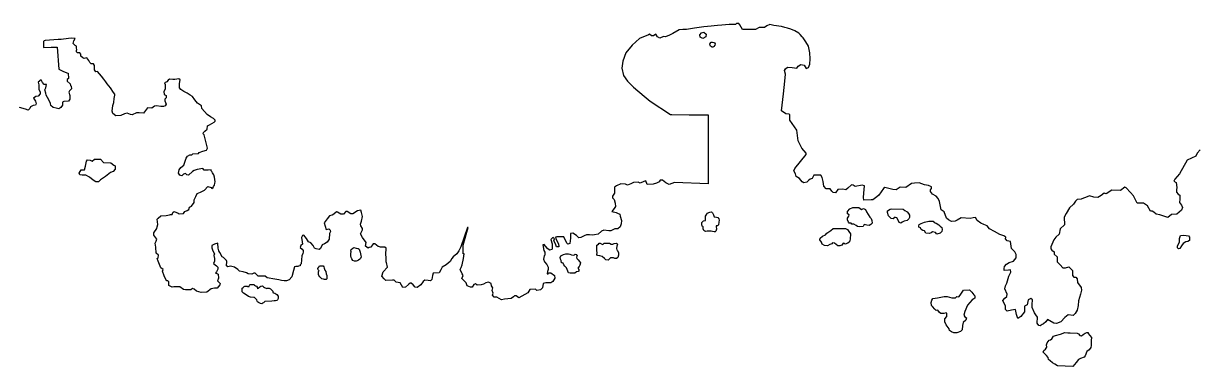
# Model space of a CAD drawing. Header units: inches. Extents: x -62624 to 51363, y -122611 to -15713.
# Drawn here: x -17613 to -15520, y -96116 to -95504 of the extents above; entities that cross this region are included whole.
import ezdxf

# ---------------------------------------------------------------- set-up
doc = ezdxf.new("R2010")
doc.units = ezdxf.units.IN
doc.header["$MEASUREMENT"] = 0

msp = doc.modelspace()

# ---------------------------------------------------------------- linework, layer by layer
for points in [[(-15517.2, -95729.5), (-15522.4, -95735.2), (-15524.8, -95740.6), (-15540.5, -95747.7), (-15553.6, -95772.6), (-15562.3, -95781.7), (-15564.1, -95785.2), (-15560, -95787.9), (-15558.4, -95796.4), (-15559.4, -95800.8), (-15559.4, -95805.2), (-15556.3, -95808.3), (-15553.3, -95810.6), (-15553.2, -95817.4), (-15554.1, -95823.4), (-15550.4, -95828.3), (-15548.7, -95832.2), (-15550.1, -95837), (-15558.7, -95844.4), (-15568.2, -95844.9), (-15574.9, -95850.1), (-15589, -95845.2), (-15595.6, -95844), (-15599.8, -95840.5), (-15602.3, -95839), (-15605.6, -95839), (-15611, -95829.4), (-15618.1, -95824.9), (-15629.2, -95824.9), (-15631.4, -95819.9), (-15635.8, -95811.7), (-15641.4, -95805.9), (-15648.6, -95797.5), (-15651.2, -95795.9), (-15659.2, -95802.2), (-15674.4, -95801.4), (-15684.8, -95807.7), (-15688.1, -95807), (-15693.2, -95810.9), (-15699.4, -95814.4), (-15706.3, -95813.8), (-15714.5, -95811.3), (-15721.2, -95814.3), (-15725.1, -95815.7), (-15728.8, -95817.5), (-15736.3, -95818.1), (-15739.1, -95821.1), (-15742.9, -95826.7), (-15750.1, -95833.2), (-15755.9, -95842.9), (-15759.3, -95849.7), (-15758.8, -95863.5), (-15766.2, -95870.5), (-15768.4, -95879.7), (-15774.1, -95885.1), (-15777.7, -95890), (-15782.9, -95902.4), (-15783.1, -95906.2), (-15781.1, -95908.3), (-15777.3, -95911.5), (-15777.1, -95915.8), (-15771.8, -95920.6), (-15772.1, -95929.1), (-15766.6, -95934.9), (-15761.9, -95939.9), (-15757, -95940), (-15751.3, -95938.5), (-15744.5, -95944.9), (-15744.3, -95953.7), (-15741.9, -95956.5), (-15738.4, -95957), (-15736.4, -95959.6), (-15735.7, -95966.4), (-15728.9, -95975), (-15728.5, -95979.9), (-15730.2, -95987.1), (-15733.9, -95998.9), (-15734.5, -96007.1), (-15736, -96015.4), (-15739.7, -96021.4), (-15743.5, -96024.9), (-15752.3, -96024), (-15757.9, -96028.6), (-15765.4, -96036.3), (-15773.3, -96039.3), (-15777.9, -96038.7), (-15789, -96032.5), (-15792.3, -96036.2), (-15796.1, -96040), (-15798.6, -96041.2), (-15802.3, -96043.7), (-15804.2, -96042.7), (-15807.3, -96038.6), (-15807.1, -96028.1), (-15810.1, -96024), (-15812.2, -96020.2), (-15816.3, -96011), (-15816.6, -96005.5), (-15816, -95997), (-15819, -95995), (-15823.5, -95997.4), (-15825.5, -96006.3), (-15829.9, -96008.3), (-15830, -96013.4), (-15830, -96018.5), (-15836.6, -96026.9), (-15841.8, -96030.4), (-15844.4, -96023.6), (-15845.9, -96014.7), (-15853.4, -96015.6), (-15861.1, -96017.5), (-15863.6, -96014.7), (-15863.9, -96008.2), (-15868.9, -95998.2), (-15865.3, -95994.1), (-15861.4, -95991.5), (-15860.9, -95987.1), (-15865.3, -95977.3), (-15863.9, -95972), (-15861.7, -95967.3), (-15857.8, -95954.9), (-15854.2, -95947.5), (-15855.1, -95943.4), (-15858.8, -95944), (-15866, -95944.7), (-15866.3, -95941), (-15865.6, -95937.9), (-15861.8, -95933.8), (-15857.2, -95930.5), (-15849.6, -95927.9), (-15844.9, -95922.3), (-15844.7, -95916.4), (-15847.3, -95911.4), (-15853.2, -95905.7), (-15855, -95892.9), (-15861.1, -95891.6), (-15863.7, -95888.5), (-15863.4, -95885.1), (-15866.6, -95883.2), (-15873.9, -95880.7), (-15883.2, -95875.5), (-15892.6, -95870.4), (-15896.5, -95865.1), (-15902.3, -95862.6), (-15907.6, -95860.4), (-15914.4, -95855.4), (-15917.6, -95850.4), (-15921.3, -95851), (-15926.9, -95852.3), (-15943, -95850.6), (-15950, -95854.7), (-15953.5, -95856.6), (-15960, -95857.1), (-15965.6, -95854.6), (-15969.1, -95851.6), (-15973.2, -95840.1), (-15978.2, -95836.6), (-15981.5, -95821.4), (-15984, -95816.4), (-15987.2, -95812.1), (-15993.7, -95808.3), (-15997.4, -95804), (-15997.2, -95800.7), (-15995.6, -95798.3), (-15995.9, -95795.3), (-16001, -95793), (-16008.3, -95791.9), (-16017.4, -95788.5), (-16026.1, -95788.9), (-16031.5, -95789.7), (-16041.7, -95796.4), (-16051.8, -95796.2), (-16058.7, -95801), (-16064.8, -95800.1), (-16079.1, -95796.8), (-16081.1, -95798.2), (-16089.5, -95810.3), (-16093, -95813.2), (-16100, -95818.8), (-16103.4, -95818.6), (-16116.3, -95819.2), (-16116.8, -95814.7), (-16116.1, -95807), (-16115.2, -95794), (-16119.5, -95792.7), (-16131.7, -95795), (-16135.2, -95792.4), (-16138.2, -95792.2), (-16144.8, -95798.1), (-16148.5, -95800.7), (-16153.4, -95799.6), (-16162.4, -95800), (-16166.5, -95806.1), (-16170.7, -95805.9), (-16173.2, -95803.2), (-16176.2, -95799.2), (-16183.6, -95799.1), (-16187.5, -95794.3), (-16188.5, -95786.1), (-16190.2, -95778.9), (-16192.8, -95774.9), (-16205.4, -95774.8), (-16208.5, -95780.5), (-16212.1, -95781.7), (-16214.3, -95783.8), (-16217.8, -95786.9), (-16222.9, -95788.6), (-16226.1, -95786.6), (-16231.1, -95780.7), (-16237, -95776.8), (-16237.9, -95772.3), (-16241, -95766.7), (-16239.4, -95762.7), (-16219, -95737.9), (-16219, -95735.4), (-16226.5, -95726.7), (-16229.6, -95720.4), (-16233.4, -95713.5), (-16235.9, -95694.1), (-16248.3, -95676.6), (-16248.3, -95667.3), (-16249.5, -95666), (-16255.2, -95665.4), (-16263.2, -95660.1), (-16259.5, -95629.7), (-16256.8, -95607), (-16255.6, -95594.4), (-16257.5, -95587.9), (-16256, -95584.8), (-16252.4, -95582.2), (-16244.2, -95582.8), (-16235.6, -95583.5), (-16233.1, -95580.4), (-16228.2, -95577.3), (-16222.8, -95578.1), (-16218.8, -95584.2), (-16215, -95582.3), (-16212.7, -95576.6), (-16211.9, -95567.3), (-16212.5, -95556.1), (-16213.7, -95550.3), (-16215, -95544.2), (-16219.5, -95536.5), (-16224.3, -95529.8), (-16226, -95528.1), (-16229.8, -95523.9), (-16231.9, -95521.5), (-16239, -95517.3), (-16246.4, -95514.4), (-16252.4, -95512.5), (-16256.7, -95510.9), (-16262.9, -95509.4), (-16276.3, -95507.4), (-16283.6, -95506), (-16288.9, -95508.4), (-16293, -95511.1), (-16302.8, -95511.1), (-16309.2, -95514.7), (-16332.3, -95514.6), (-16334.9, -95510.3), (-16337.3, -95506.5), (-16339.2, -95504), (-16343, -95504), (-16344.8, -95505.8), (-16346.4, -95505.6), (-16356.4, -95505.9), (-16369.2, -95506.9), (-16377.2, -95507.5), (-16382.6, -95508.2), (-16388.3, -95508.7), (-16401.5, -95509.9), (-16417.9, -95512.4), (-16432.1, -95515), (-16437.6, -95514.6), (-16438.9, -95514.5), (-16445.5, -95515.5), (-16456.4, -95521.9), (-16462.4, -95525), (-16469.5, -95527.9), (-16473, -95527.1), (-16479.5, -95530), (-16483.9, -95528), (-16487, -95522.8), (-16490.7, -95525.8), (-16494.4, -95526), (-16497.9, -95523.2), (-16500.1, -95524), (-16516.1, -95530.8), (-16528.7, -95542.7), (-16540.4, -95556.5), (-16545.6, -95571), (-16547.6, -95583.9), (-16544.5, -95596.6), (-16537.5, -95607.1), (-16526.8, -95617.7), (-16507.8, -95633.8), (-16496.9, -95642.8), (-16460.4, -95666.6), (-16458.1, -95666.7), (-16427.7, -95666.9), (-16393.5, -95667.1), (-16393.4, -95790.1), (-16453.5, -95787.6), (-16458.2, -95789.5), (-16463.1, -95791.4), (-16469.2, -95788.1), (-16475.1, -95783.4), (-16479.1, -95783.9), (-16480.7, -95786.4), (-16485.5, -95788.9), (-16491.6, -95790.5), (-16502, -95791.2), (-16504.7, -95785), (-16508.3, -95786.1), (-16515, -95788.8), (-16518, -95787.4), (-16526.3, -95788), (-16531.5, -95789.9), (-16537, -95792.5), (-16541.1, -95790.7), (-16549.3, -95790.4), (-16557, -95793.8), (-16560.4, -95796.3), (-16560.4, -95806.7), (-16564.2, -95812), (-16564.3, -95815.4), (-16561.1, -95818.1), (-16559.2, -95824.9), (-16558.5, -95830.7), (-16560.9, -95834.4), (-16565, -95839.8), (-16557.2, -95841.1), (-16555.1, -95842.4), (-16551.2, -95844.3), (-16550.2, -95847.9), (-16547.9, -95855.5), (-16548.7, -95861.5), (-16550.5, -95866.8), (-16554.3, -95870.2), (-16559.7, -95870.2), (-16567, -95873.8), (-16570.3, -95873.8), (-16579.5, -95873), (-16583.5, -95874.8), (-16589.8, -95880.1), (-16595.8, -95881.4), (-16600.2, -95881.7), (-16605.1, -95881), (-16610.2, -95880.9), (-16614.5, -95883.1), (-16620.6, -95885.7), (-16623.9, -95886.6), (-16628.2, -95882.6), (-16634.5, -95877.9), (-16638.6, -95878.9), (-16639.1, -95887.2), (-16640.2, -95896.6), (-16643.3, -95897.6), (-16645.3, -95896.2), (-16650.6, -95884.9), (-16663.2, -95884.5), (-16665.5, -95885.3), (-16664.3, -95889.3), (-16660.1, -95897.2), (-16659.6, -95902.3), (-16663.7, -95902.6), (-16665.5, -95897.1), (-16668.3, -95892), (-16667.6, -95888.1), (-16670.5, -95886.2), (-16672.2, -95888), (-16673.7, -95889.7), (-16671.2, -95897.1), (-16671.3, -95905.9), (-16672.2, -95907.6), (-16676.4, -95908.3), (-16679.8, -95905.4), (-16683.5, -95901.5), (-16685.8, -95898.7), (-16688.3, -95899), (-16686.5, -95909.2), (-16684.7, -95912.3), (-16684.7, -95917.6), (-16686, -95918.7), (-16687, -95924.4), (-16684.9, -95929.5), (-16681.1, -95934.3), (-16678.9, -95938.8), (-16678.5, -95942.9), (-16679.6, -95946.5), (-16680.3, -95951), (-16678.8, -95951), (-16677.8, -95948.9), (-16673.8, -95949), (-16667.5, -95954), (-16666.8, -95958.5), (-16670.1, -95964.3), (-16673.6, -95967.1), (-16682.8, -95967.1), (-16687.8, -95967.8), (-16688.5, -95975.8), (-16692.1, -95979.1), (-16698.9, -95980.5), (-16701.4, -95978), (-16711.1, -95978.9), (-16714.8, -95984.4), (-16731.1, -95993.3), (-16735.9, -95990), (-16738.4, -95990.1), (-16740.2, -95991.6), (-16744.8, -95994.7), (-16756.3, -95995.9), (-16762, -95997.4), (-16770.1, -95992.4), (-16774.9, -95992.3), (-16778, -95988.8), (-16776.7, -95985.1), (-16778.6, -95980.5), (-16777.1, -95976), (-16779.6, -95972.1), (-16780.3, -95968), (-16785, -95965.4), (-16789.4, -95966.7), (-16794, -95969.2), (-16797.7, -95970.1), (-16804.9, -95970.7), (-16808.2, -95968.7), (-16811, -95969.5), (-16813.9, -95974.6), (-16816.9, -95974.5), (-16822.7, -95971.9), (-16824.9, -95966.8), (-16832.2, -95959.3), (-16830.1, -95953.9), (-16831.6, -95950.6), (-16835.6, -95943.2), (-16833.6, -95939.4), (-16832, -95934.6), (-16829.4, -95923.4), (-16828.4, -95915.3), (-16829.8, -95915.1), (-16829.8, -95899.6), (-16821.4, -95868.3), (-16822.3, -95868.2), (-16834.4, -95902.4), (-16837.8, -95909.6), (-16841.3, -95914.9), (-16847.9, -95920.2), (-16850, -95923.1), (-16853.4, -95928.6), (-16860.1, -95934.8), (-16867.3, -95938.9), (-16870.1, -95943.9), (-16872.9, -95948.9), (-16883.6, -95949.5), (-16884.9, -95953.6), (-16885.6, -95960.6), (-16888.1, -95963), (-16892.5, -95962.7), (-16898.4, -95962.2), (-16901.1, -95964.4), (-16905.3, -95970.2), (-16911.9, -95975.4), (-16915.3, -95974.4), (-16919.3, -95970.4), (-16922.8, -95967.3), (-16924.4, -95967.3), (-16927.5, -95969.6), (-16932.8, -95974.3), (-16937.4, -95974.9), (-16939.8, -95970.9), (-16942.1, -95966.7), (-16949.7, -95965.9), (-16953, -95962.3), (-16955.8, -95962.1), (-16968.1, -95962.6), (-16970.6, -95959.9), (-16975.1, -95954.7), (-16972.8, -95946.9), (-16965.1, -95939), (-16966.5, -95930.3), (-16967.5, -95930), (-16967, -95921.6), (-16967.8, -95916.5), (-16967.4, -95904.9), (-16969.6, -95903.4), (-16977.4, -95903.1), (-16981, -95901.9), (-16981.2, -95901.9), (-16987.5, -95897.1), (-16990.1, -95897.3), (-16994.5, -95903), (-16997.6, -95903.9), (-16999.4, -95904.7), (-17003.9, -95901.5), (-17003.1, -95894.7), (-17009.6, -95886), (-17012.9, -95879.3), (-17009.4, -95872.4), (-17009.6, -95869.6), (-17012.6, -95865.2), (-17012.8, -95862.1), (-17011, -95856.8), (-17009.2, -95848.5), (-17011.4, -95841.3), (-17012.5, -95837.1), (-17018.4, -95838.2), (-17026.6, -95843.5), (-17030.3, -95843.7), (-17036.9, -95839.4), (-17039.1, -95839.7), (-17043.2, -95844.3), (-17048.1, -95844.1), (-17053.9, -95840.5), (-17056, -95840), (-17060.4, -95844.5), (-17063.3, -95845.9), (-17067.9, -95847.1), (-17072.2, -95852.9), (-17077.8, -95859.8), (-17074.4, -95871.7), (-17069.6, -95870.7), (-17067.2, -95872.8), (-17066.2, -95875.4), (-17068.4, -95878.9), (-17068.8, -95888.6), (-17072.6, -95894.1), (-17077, -95897), (-17081.1, -95899.1), (-17084.1, -95905.3), (-17086.5, -95907.3), (-17091.8, -95905.9), (-17095.1, -95904.8), (-17097.3, -95900.3), (-17101.7, -95895.6), (-17105.7, -95893.7), (-17109.2, -95887.5), (-17114.2, -95881.8), (-17116.3, -95882.5), (-17118.1, -95885.8), (-17116.9, -95893.4), (-17116.2, -95898), (-17119.5, -95900), (-17120.3, -95903.7), (-17116.6, -95906.8), (-17114.8, -95909), (-17114.8, -95911.9), (-17115.7, -95914.7), (-17117.6, -95918.5), (-17118.5, -95932.9), (-17120.2, -95934.5), (-17120.7, -95936.5), (-17123.3, -95937), (-17124.4, -95937.8), (-17128.2, -95937.8), (-17130.7, -95938.2), (-17132.5, -95944.9), (-17135.2, -95956.3), (-17140.3, -95961.3), (-17144.6, -95963.1), (-17148.8, -95963), (-17153.4, -95962.5), (-17158.4, -95961.2), (-17165.6, -95960.4), (-17179.2, -95958), (-17182.6, -95955.1), (-17192.9, -95955.2), (-17195, -95954.7), (-17200.8, -95949.8), (-17203.1, -95949.4), (-17206.6, -95951.5), (-17213, -95950.7), (-17216.2, -95949), (-17222, -95947.3), (-17228.5, -95945.9), (-17231.5, -95943.2), (-17237.4, -95939.1), (-17244.6, -95937), (-17249.4, -95938.2), (-17251.4, -95936.2), (-17250.8, -95928.8), (-17251.5, -95926.9), (-17256.8, -95921.8), (-17259.2, -95920.6), (-17263.6, -95912.6), (-17265.1, -95909.7), (-17266.7, -95904.9), (-17267.1, -95896.2), (-17273.2, -95897.9), (-17278.1, -95900.1), (-17278.1, -95904.1), (-17276.6, -95907.7), (-17275.2, -95910.8), (-17273, -95915.2), (-17274.5, -95918.1), (-17273.1, -95923.4), (-17273.2, -95927.9), (-17274.7, -95932.4), (-17269.5, -95936.2), (-17266.9, -95939), (-17267, -95942.6), (-17269.3, -95947.3), (-17271.3, -95949.7), (-17268.9, -95950), (-17266.7, -95951.5), (-17265.9, -95958.7), (-17268, -95963.3), (-17262.9, -95967.9), (-17263.4, -95970.3), (-17268.3, -95976.6), (-17273.1, -95976.1), (-17278.9, -95977.8), (-17286.6, -95983.3), (-17297, -95984), (-17305, -95981.8), (-17309.2, -95977.9), (-17312.3, -95977.1), (-17315.4, -95979.4), (-17324.6, -95979.3), (-17328.1, -95978.5), (-17334.9, -95973.9), (-17339.2, -95974.1), (-17345.3, -95973.9), (-17348.5, -95974.3), (-17354.7, -95971.7), (-17354.5, -95965.1), (-17356.2, -95963.5), (-17357.9, -95963.1), (-17359.8, -95960.9), (-17362.6, -95954.5), (-17365.6, -95946.1), (-17364.7, -95942.9), (-17368.9, -95940.1), (-17373.7, -95928.4), (-17374.9, -95923.4), (-17373.5, -95922.3), (-17373, -95917.7), (-17376.9, -95913.9), (-17377.7, -95903.4), (-17378.9, -95896.3), (-17377.1, -95892.3), (-17376, -95888.7), (-17381.2, -95881.7), (-17381, -95877.8), (-17376, -95870.1), (-17375.1, -95866.7), (-17373.9, -95862.9), (-17374.9, -95853), (-17373.3, -95851.3), (-17368.5, -95847.5), (-17359, -95846.6), (-17353.4, -95845.2), (-17351.2, -95845), (-17348.6, -95845), (-17347.4, -95841.5), (-17345.1, -95839.6), (-17341.8, -95840.8), (-17337.9, -95842.2), (-17336, -95843.5), (-17328.1, -95842.8), (-17325.7, -95839.3), (-17321.5, -95837.8), (-17318.8, -95835.8), (-17317.6, -95831.8), (-17314.1, -95830.3), (-17309.3, -95823.4), (-17309, -95818.9), (-17306.1, -95813), (-17303.8, -95807.6), (-17297.8, -95805.1), (-17291.1, -95801.6), (-17284.7, -95795.2), (-17279.2, -95796.7), (-17277.9, -95798.6), (-17275.5, -95796.6), (-17274.6, -95795.1), (-17273.1, -95792.8), (-17272.3, -95789.1), (-17271.8, -95786.4), (-17273.2, -95778.1), (-17274.2, -95774.1), (-17276.7, -95770.4), (-17277.7, -95768.3), (-17278.7, -95767), (-17279.2, -95765.3), (-17284.1, -95766), (-17291.7, -95765.9), (-17293.6, -95762.7), (-17303.8, -95764.3), (-17309.4, -95766.4), (-17312.1, -95768.3), (-17319.1, -95774.5), (-17322.3, -95773.8), (-17324.7, -95771.9), (-17328.3, -95772.9), (-17331, -95775.9), (-17334.8, -95774.6), (-17337.4, -95771.3), (-17336, -95765.2), (-17332.8, -95761.1), (-17327.5, -95756.7), (-17323.3, -95744.5), (-17321, -95740.9), (-17317.1, -95738.4), (-17313.6, -95738.5), (-17311.6, -95736.5), (-17301.6, -95735.9), (-17300.2, -95734.3), (-17294, -95732), (-17287.5, -95729.8), (-17285.7, -95726.4), (-17291.4, -95702.9), (-17293.4, -95701), (-17292.8, -95698.6), (-17290.2, -95695.9), (-17286.1, -95692.7), (-17285.4, -95686.9), (-17281.9, -95684.8), (-17273.4, -95680.4), (-17271.7, -95678.5), (-17271.6, -95676.3), (-17274.6, -95673.7), (-17280, -95670.5), (-17286.3, -95666.2), (-17295.8, -95656), (-17296.5, -95650.8), (-17303.4, -95646), (-17307.8, -95640), (-17312.1, -95634.2), (-17316.3, -95631.8), (-17321.5, -95628.2), (-17327.6, -95625.1), (-17333.1, -95621.9), (-17335.3, -95618.9), (-17335.4, -95611), (-17334.3, -95604.4), (-17336.5, -95602.7), (-17344, -95604.1), (-17347.1, -95603.7), (-17353.1, -95603.5), (-17355.6, -95605.2), (-17357.8, -95608.4), (-17362.2, -95610.2), (-17361.2, -95613), (-17360.8, -95621.3), (-17363.3, -95625.2), (-17363, -95630.5), (-17359.4, -95632.8), (-17359.1, -95636.6), (-17361.6, -95639.1), (-17361.6, -95642.1), (-17359, -95648.1), (-17361.1, -95651), (-17363.7, -95651.9), (-17368.4, -95652), (-17376.5, -95650.8), (-17379.8, -95651.6), (-17384.5, -95655), (-17392.3, -95654.7), (-17399.6, -95664.1), (-17407.1, -95663.7), (-17412.1, -95663.3), (-17419.5, -95667), (-17422.5, -95666.6), (-17428.9, -95664.3), (-17433.6, -95665.2), (-17439.7, -95668.5), (-17448.9, -95668.8), (-17453.9, -95664.4), (-17455.1, -95660.6), (-17453.9, -95650.6), (-17452.6, -95645), (-17451.9, -95637.6), (-17450.8, -95632.2), (-17450.7, -95630), (-17453.2, -95626.9), (-17458.4, -95619), (-17464.3, -95611.5), (-17466.8, -95608.1), (-17470.2, -95603.6), (-17474.3, -95598.2), (-17481.2, -95589.8), (-17484.3, -95590), (-17486.8, -95586.8), (-17486.9, -95578.9), (-17488.8, -95575.9), (-17492.8, -95576.1), (-17495.3, -95573.9), (-17497.1, -95570.1), (-17500.7, -95565.3), (-17505.5, -95566.4), (-17507.6, -95565.2), (-17511, -95562.5), (-17511.3, -95558.5), (-17513.2, -95556.3), (-17517.1, -95556.2), (-17519.1, -95554.8), (-17519, -95552.1), (-17518.1, -95550.3), (-17519.2, -95548), (-17518.9, -95544.7), (-17521, -95543.3), (-17524.7, -95539.9), (-17523.6, -95535.1), (-17521, -95530.8), (-17528.6, -95530.5), (-17533.1, -95530.9), (-17546.1, -95532.3), (-17551.7, -95532.7), (-17559.1, -95533.3), (-17575, -95534.2), (-17576.7, -95534.9), (-17577.6, -95536.4), (-17577.5, -95540.3), (-17577.7, -95546.6), (-17564.3, -95546.1), (-17553.5, -95546), (-17550.4, -95585.3), (-17546.9, -95587.5), (-17543.3, -95588.9), (-17536.3, -95591.8), (-17533.5, -95592.7), (-17533.4, -95602.4), (-17535.7, -95604.2), (-17535.8, -95607), (-17530.2, -95611.5), (-17529.5, -95614.5), (-17528.3, -95616.1), (-17528.1, -95620.6), (-17531.3, -95623.9), (-17532.5, -95626.5), (-17530.7, -95632.4), (-17531, -95639.3), (-17533, -95642.4), (-17541.5, -95643), (-17543.9, -95644.7), (-17543.7, -95649.7), (-17546.9, -95654.1), (-17550.2, -95656.1), (-17555.3, -95655.4), (-17560.6, -95654.2), (-17564.6, -95650.5), (-17565.1, -95646.6), (-17568.4, -95640.3), (-17572.8, -95632), (-17573.8, -95628.1), (-17575.1, -95622.3), (-17573.7, -95618.7), (-17572.4, -95612.8), (-17576.5, -95612.6), (-17579.7, -95609.4), (-17581.8, -95604.4), (-17587, -95608.6), (-17586, -95613.5), (-17585.9, -95622), (-17583.7, -95625.9), (-17583.5, -95629.8), (-17587.1, -95634), (-17591.4, -95634.3), (-17595.3, -95637.5), (-17592, -95642.5), (-17590.8, -95647.3), (-17591.9, -95649.8), (-17596.2, -95650.3), (-17598.2, -95651.3), (-17600.9, -95653), (-17602.3, -95655.8), (-17605, -95658.7), (-17610, -95657.1), (-17620.2, -95653.9)], [(-16408.5, -95524.5), (-16405.5, -95520.5), (-16401.3, -95519.6), (-16397.4, -95522.9), (-16397.9, -95527.7), (-16403.3, -95530.7), (-16407.8, -95528.3), (-16408.5, -95524.5)], [(-16390.7, -95541.1), (-16389.1, -95538), (-16388, -95537.1), (-16386, -95537.2), (-16383.3, -95537.9), (-16382.2, -95538.8), (-16381.2, -95540.4), (-16381.8, -95542.7), (-16383.2, -95545), (-16384.2, -95545.5), (-16385.2, -95546.2), (-16386.7, -95546.4), (-16387.9, -95545.4), (-16389.5, -95544.2), (-16390.1, -95543.2), (-16390.7, -95541.1)], [(-17514.1, -95771.3), (-17510.8, -95765.3), (-17508.5, -95765.3), (-17504.9, -95765.3), (-17502.7, -95758.8), (-17501.1, -95749.8), (-17499.1, -95747.6), (-17494.4, -95748.1), (-17490.8, -95749.5), (-17487, -95746.2), (-17475.9, -95746), (-17470.8, -95752.3), (-17457.6, -95752.6), (-17452.2, -95756.9), (-17449.9, -95758.1), (-17450.2, -95764), (-17453.6, -95767.9), (-17458.3, -95770), (-17467.3, -95776.9), (-17476, -95783.1), (-17479.6, -95786.6), (-17484.6, -95786.6), (-17489.1, -95783.6), (-17495.5, -95778.4), (-17502.2, -95774.9), (-17508.8, -95774.9), (-17513, -95774), (-17514.1, -95771.3)], [(-16404.8, -95863.6), (-16404.7, -95859.3), (-16402, -95856), (-16398.4, -95855.3), (-16398.3, -95847.7), (-16395.7, -95844.5), (-16395.1, -95842.3), (-16390.8, -95840.6), (-16387.6, -95840.2), (-16386, -95842.1), (-16384.3, -95845.4), (-16383, -95848.9), (-16378.6, -95849.9), (-16376.5, -95850.5), (-16374.8, -95852.4), (-16374, -95855.1), (-16374.5, -95858.6), (-16374.9, -95863.3), (-16377, -95865.2), (-16379.4, -95865), (-16379.1, -95866.5), (-16378.6, -95871.2), (-16380.2, -95874.7), (-16381.3, -95875.6), (-16382.9, -95876), (-16385.6, -95875.4), (-16388.2, -95874.5), (-16395.5, -95874.4), (-16398, -95875), (-16399.8, -95874.6), (-16401.4, -95873.4), (-16402.3, -95870.6), (-16402.6, -95866.9), (-16404, -95865.7), (-16404.8, -95863.6)], [(-16145.3, -95851.5), (-16143, -95848.1), (-16142.5, -95845.6), (-16145.1, -95843.6), (-16145.1, -95839.4), (-16141.1, -95834.7), (-16135.6, -95832.1), (-16125.2, -95832.1), (-16120.3, -95835.8), (-16116.6, -95834.4), (-16113.2, -95836.1), (-16111.3, -95840.3), (-16105.8, -95849.9), (-16103, -95851.9), (-16101.9, -95855.5), (-16101.7, -95860.3), (-16104, -95862.8), (-16107, -95864.8), (-16110.7, -95864.2), (-16115.5, -95862.5), (-16116.2, -95863.9), (-16117.6, -95866.4), (-16124.8, -95866.7), (-16127.3, -95866.4), (-16130.1, -95864.5), (-16134, -95862.2), (-16137.5, -95861.9), (-16138.9, -95860.5), (-16142.3, -95860.5), (-16143.7, -95858.8), (-16145.1, -95854.6), (-16145.3, -95851.5)], [(-16074.3, -95841.6), (-16074, -95838.5), (-16069.6, -95835.6), (-16066.4, -95834.8), (-16046.2, -95835.3), (-16043, -95837.7), (-16039.3, -95840.2), (-16036.4, -95842.9), (-16034.9, -95846), (-16034.6, -95850.1), (-16035.9, -95852.6), (-16039.3, -95855.3), (-16044.2, -95856.5), (-16047.8, -95858.6), (-16050.2, -95860.2), (-16053.5, -95859), (-16055.1, -95854.8), (-16057.6, -95850.7), (-16060.1, -95850.3), (-16062, -95850.5), (-16063.9, -95852.6), (-16067.3, -95852.3), (-16069.3, -95850.3), (-16072.2, -95847.4), (-16074.3, -95841.6)], [(-16194.5, -95890.3), (-16194.2, -95887.4), (-16190.1, -95883.3), (-16184.8, -95881.3), (-16182, -95878.2), (-16175, -95873.2), (-16170.6, -95870.1), (-16148.7, -95869.8), (-16145.4, -95871.8), (-16142.7, -95875.2), (-16140.1, -95879.4), (-16140.6, -95889), (-16141.5, -95893.7), (-16145, -95896), (-16149.4, -95897.7), (-16151.5, -95896.5), (-16153.3, -95896.2), (-16155.2, -95899.6), (-16158.9, -95901), (-16162.8, -95900.7), (-16168.6, -95895.9), (-16171.8, -95895.4), (-16173.2, -95897.1), (-16176.9, -95898.5), (-16181.1, -95901), (-16186.4, -95900.1), (-16190.6, -95898.1), (-16191.7, -95894.5), (-16194.5, -95890.3)], [(-16018.5, -95865), (-16017.5, -95862.6), (-16014.4, -95860.7), (-16008.3, -95858.8), (-16000.7, -95856.8), (-15993, -95857), (-15990.8, -95859.1), (-15987.5, -95860.3), (-15982.6, -95863.4), (-15980.2, -95865.7), (-15977.3, -95868.2), (-15976.5, -95871.9), (-15977.3, -95875), (-15980, -95877.9), (-15986, -95879.7), (-15988.5, -95876.8), (-15994.1, -95876), (-15996.1, -95877.4), (-15999.2, -95878.9), (-16005.8, -95878.2), (-16008.3, -95874.3), (-16011, -95873.7), (-16014.4, -95871.6), (-16015.4, -95868.5), (-16018, -95867.3), (-16018.5, -95865)], [(-15557.7, -95900.7), (-15554.8, -95896.4), (-15553.7, -95893.4), (-15553.7, -95887.8), (-15551.9, -95882.2), (-15546.4, -95881.9), (-15537.7, -95882.7), (-15536.2, -95885.1), (-15536, -95891.3), (-15538.9, -95893.2), (-15542.8, -95893.4), (-15547.5, -95896.9), (-15550.6, -95901), (-15553, -95905.8), (-15555.9, -95906.1), (-15557.2, -95904.5), (-15557.7, -95900.7)], [(-17030.3, -95918.5), (-17030, -95914.6), (-17029.5, -95911.3), (-17030, -95910), (-17029.5, -95907.2), (-17026.7, -95904.9), (-17024.7, -95904), (-17020.9, -95904.8), (-17017.1, -95905.6), (-17015.4, -95906.9), (-17014.9, -95908.7), (-17013.4, -95911.9), (-17012.2, -95918.3), (-17012, -95920.5), (-17013, -95923.2), (-17014.4, -95924.7), (-17016.5, -95926.4), (-17018.8, -95927.7), (-17020.5, -95928.3), (-17023.8, -95928.2), (-17026.7, -95927.1), (-17028.6, -95924.1), (-17029.8, -95921.5), (-17030.3, -95918.5)], [(-16592, -95916.3), (-16591.4, -95913), (-16591.8, -95909.3), (-16591.9, -95903.3), (-16591.9, -95899.6), (-16588.8, -95897.8), (-16587.9, -95896.3), (-16585.9, -95895.9), (-16582.1, -95898.7), (-16580.7, -95897.9), (-16578.7, -95896.1), (-16569.3, -95896.3), (-16566.6, -95898.1), (-16563.7, -95897.9), (-16561.2, -95896.4), (-16556.7, -95896.2), (-16555, -95897.9), (-16556, -95901.4), (-16557.1, -95905.8), (-16556.5, -95908), (-16555.2, -95908.9), (-16553.4, -95913.5), (-16553.3, -95917.7), (-16554.5, -95921.7), (-16556.9, -95923.4), (-16560.1, -95923.6), (-16562.3, -95922.3), (-16567.7, -95922.3), (-16571.5, -95926.5), (-16576, -95926), (-16578.4, -95923.2), (-16582.5, -95919.9), (-16586.5, -95918.5), (-16591, -95918.1), (-16592, -95916.3)], [(-16657.2, -95921.4), (-16655.8, -95918.7), (-16651.5, -95916.4), (-16647, -95915.1), (-16642.1, -95914.8), (-16640, -95915.8), (-16636.8, -95916.9), (-16633.6, -95917.6), (-16631.6, -95916.8), (-16630.4, -95915.9), (-16628.8, -95916.3), (-16627.2, -95918.6), (-16628, -95920.9), (-16627.8, -95923.1), (-16625.4, -95925.9), (-16623, -95928.7), (-16620.9, -95931.4), (-16622, -95935.3), (-16623.3, -95937.6), (-16625.7, -95940.7), (-16624.1, -95943.2), (-16624.1, -95945.8), (-16624.9, -95946.6), (-16628.4, -95946.9), (-16631.2, -95949.4), (-16632.6, -95949.8), (-16639.7, -95949.8), (-16642.4, -95948.8), (-16643.8, -95946.1), (-16645.8, -95940), (-16649, -95936.8), (-16651, -95934.8), (-16651.8, -95931.6), (-16653.7, -95931.1), (-16655, -95930.9), (-16655.4, -95926.8), (-16656.9, -95924.4), (-16657.2, -95921.4)], [(-17088.8, -95941.1), (-17087.4, -95938.8), (-17086.2, -95936.7), (-17079.4, -95936.5), (-17078.1, -95938.3), (-17077.6, -95940.6), (-17076.3, -95944), (-17074.7, -95946.6), (-17074, -95950.8), (-17073.1, -95953.7), (-17073.1, -95959.7), (-17074.3, -95961.1), (-17077.1, -95961.1), (-17078.7, -95960.3), (-17081.6, -95959.7), (-17083.9, -95957.7), (-17085.3, -95956.4), (-17087.2, -95953.5), (-17087.7, -95952.1), (-17087.6, -95946.4), (-17086.8, -95946.2), (-17087, -95944.8), (-17088.4, -95943.6), (-17088.8, -95941.1)], [(-17223.9, -95982.9), (-17223.6, -95980.9), (-17223.8, -95977.9), (-17223.6, -95976.5), (-17221.9, -95975.3), (-17220.3, -95973.2), (-17218.9, -95972.5), (-17214.5, -95972.6), (-17214.4, -95973.2), (-17211.5, -95973.2), (-17210.9, -95971.2), (-17209.3, -95969.9), (-17202.8, -95970), (-17201.9, -95970.9), (-17199.8, -95971.9), (-17198.5, -95972.7), (-17196.9, -95974.8), (-17196.4, -95977.7), (-17195, -95976.1), (-17192.3, -95974), (-17190.5, -95972.8), (-17187.4, -95972.4), (-17185.8, -95974), (-17183.7, -95975.4), (-17180, -95977.1), (-17178.5, -95976.3), (-17175.9, -95976.6), (-17173.4, -95977.7), (-17171.3, -95979.5), (-17169.4, -95981.5), (-17169.1, -95983.9), (-17167.9, -95984.6), (-17165.6, -95985.5), (-17161.9, -95987.9), (-17159.5, -95990.9), (-17159.6, -95994.9), (-17160.7, -95996.9), (-17162.1, -95998.2), (-17164.4, -95998.8), (-17166.5, -95998.8), (-17171.1, -95999.7), (-17183.4, -95999.9), (-17185.9, -96002.5), (-17187.5, -96003.4), (-17188.7, -96004.2), (-17191.3, -96003.8), (-17192.4, -96003.2), (-17194.5, -96002), (-17196.4, -96000.8), (-17197.3, -95999.6), (-17197.9, -95997.1), (-17199.1, -95995.7), (-17201.6, -95993.2), (-17203.2, -95992.9), (-17208.7, -95992.1), (-17212.2, -95991), (-17216.4, -95988.4), (-17221.5, -95985.2), (-17223.9, -95982.9)], [(-15996, -96001.8), (-15995, -95997.5), (-15993.1, -95994.9), (-15985, -95993.7), (-15973, -95991.4), (-15967.8, -95991.1), (-15959.4, -95993.5), (-15952.8, -95993.5), (-15950.4, -95991.5), (-15947, -95991.7), (-15944.6, -95988.6), (-15938.7, -95980.2), (-15927.9, -95979.3), (-15923.6, -95983.7), (-15920.1, -95988.3), (-15918.6, -95990.3), (-15918.4, -95994.1), (-15920.5, -95995.6), (-15923.4, -95997.3), (-15931.6, -96006.6), (-15936.3, -96018.2), (-15938.3, -96024.3), (-15936.6, -96027.5), (-15933.5, -96029.2), (-15934.5, -96033.6), (-15939.2, -96037.6), (-15940.7, -96043.2), (-15941.2, -96050.4), (-15944.3, -96053.9), (-15950.5, -96056.2), (-15955.7, -96055.9), (-15960.3, -96054.4), (-15963.4, -96052.1), (-15964.3, -96048.9), (-15969.6, -96041.7), (-15972.2, -96036.4), (-15971.7, -96031.2), (-15968.6, -96027.1), (-15968.6, -96021.3), (-15969.3, -96020.1), (-15973.6, -96021.3), (-15979.3, -96021.6), (-15981.2, -96019.8), (-15984.5, -96015.5), (-15987.4, -96016.4), (-15989.8, -96014), (-15994.1, -96008.8), (-15995.7, -96007.3), (-15996, -96001.8)], [(-15797, -96090.5), (-15795.8, -96087.8), (-15792.4, -96085.4), (-15790.4, -96081.4), (-15790.6, -96077.3), (-15789.8, -96074), (-15786.3, -96069.4), (-15783.9, -96068.7), (-15781.3, -96067), (-15778.6, -96062.2), (-15774.8, -96060.8), (-15765.6, -96058.2), (-15757.9, -96055.6), (-15752.8, -96055.8), (-15748.8, -96056.3), (-15736.2, -96056.5), (-15733.7, -96058), (-15731.3, -96060.9), (-15728.6, -96061.1), (-15725.6, -96059), (-15721.8, -96056.4), (-15718.9, -96055.2), (-15716.7, -96055.4), (-15716.5, -96057.1), (-15710.6, -96064.5), (-15711.2, -96069.5), (-15711.3, -96078.7), (-15711.7, -96082.5), (-15714.6, -96086.1), (-15718.8, -96089.4), (-15721.7, -96096.8), (-15723.7, -96099.2), (-15730.4, -96101.6), (-15733.7, -96103.8), (-15738.1, -96109), (-15744, -96116.2), (-15771.4, -96115.2), (-15775.7, -96112.1), (-15780.1, -96109.4), (-15784.4, -96105.8), (-15787.3, -96103.4), (-15788.1, -96100.1), (-15790.7, -96096.7), (-15797, -96090.5)]]:
    msp.add_lwpolyline(points)

doc.saveas('drawing.dxf')
